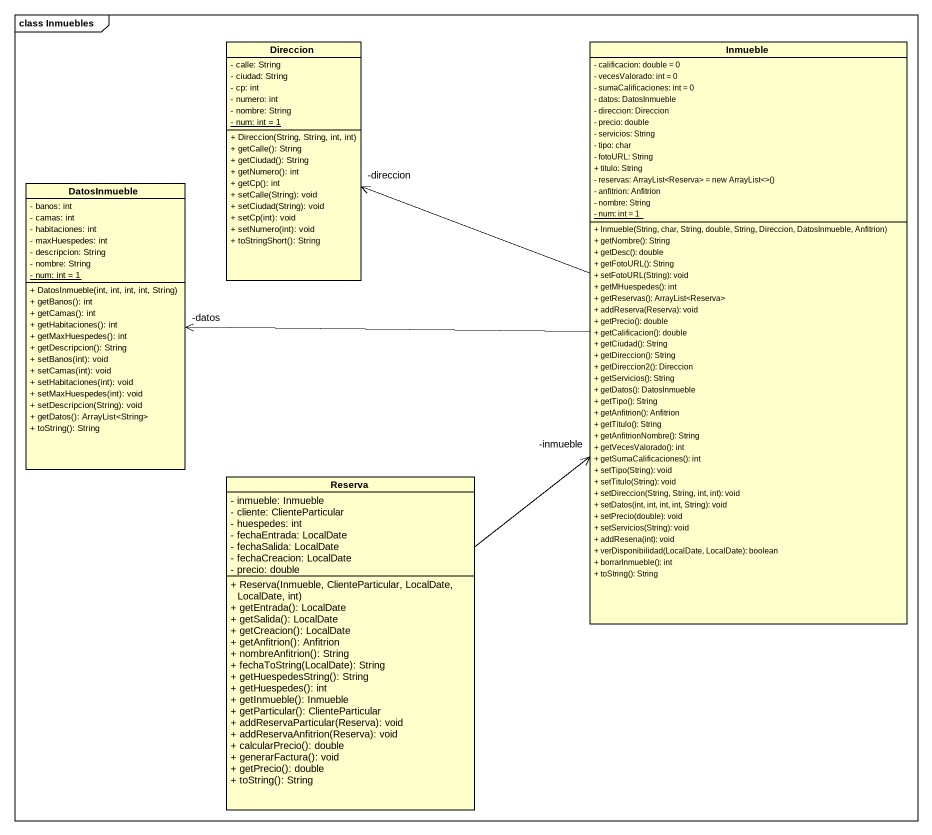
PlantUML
@startuml
mainframe class Inmuebles
hide circle
hide empty members
skinparam classAttributeIconSize 0
class Direccion {
  - calle: String
  - ciudad: String
  - cp: int
  - numero: int
  - nombre: String
  {static} - num: int = 1
  + Direccion(String, String, int, int)
  + getCalle(): String
  + getCiudad(): String
  + getNumero(): int
  + getCp(): int
  + setCalle(String): void
  + setCiudad(String): void
  + setCp(int): void
  + setNumero(int): void
  + toStringShort(): String
}
class Inmueble {
  - calificacion: double = 0
  - vecesValorado: int = 0
  - sumaCalificaciones: int = 0
  - datos: DatosInmueble
  - direccion: Direccion
  - precio: double
  - servicios: String
  - tipo: char
  - fotoURL: String
  + titulo: String
  {field} - reservas: ArrayList<Reserva> = new ArrayList<>()
  - anfitrion: Anfitrion
  - nombre: String
  {static} - num: int = 1
  + Inmueble(String, char, String, double, String, Direccion, DatosInmueble, Anfitrion)
  + getNombre(): String
  + getDesc(): double
  + getFotoURL(): String
  + setFotoURL(String): void
  + getMHuespedes(): int
  + getReservas(): ArrayList<Reserva>
  + addReserva(Reserva): void
  + getPrecio(): double
  + getCalificacion(): double
  + getCiudad(): String
  + getDireccion(): String
  + getDireccion2(): Direccion
  + getServicios(): String
  + getDatos(): DatosInmueble
  + getTipo(): String
  + getAnfitrion(): Anfitrion
  + getTitulo(): String
  + getAnfitrionNombre(): String
  + getVecesValorado(): int
  + getSumaCalificaciones(): int
  + setTipo(String): void
  + setTitulo(String): void
  + setDireccion(String, String, int, int): void
  + setDatos(int, int, int, int, String): void
  + setPrecio(double): void
  + setServicios(String): void
  + addResena(int): void
  + verDisponibilidad(LocalDate, LocalDate): boolean
  + borrarInmueble(): int
  + toString(): String
}
class DatosInmueble {
  - banos: int
  - camas: int
  - habitaciones: int
  - maxHuespedes: int
  - descripcion: String
  - nombre: String
  {static} - num: int = 1
  + DatosInmueble(int, int, int, int, String)
  + getBanos(): int
  + getCamas(): int
  + getHabitaciones(): int
  + getMaxHuespedes(): int
  + getDescripcion(): String
  + setBanos(int): void
  + setCamas(int): void
  + setHabitaciones(int): void
  + setMaxHuespedes(int): void
  + setDescripcion(String): void
  + getDatos(): ArrayList<String>
  + toString(): String
}
class Reserva {
  - inmueble: Inmueble
  - cliente: ClienteParticular
  - huespedes: int
  - fechaEntrada: LocalDate
  - fechaSalida: LocalDate
  - fechaCreacion: LocalDate
  - precio: double
  + Reserva(Inmueble, ClienteParticular, LocalDate, LocalDate, int)
  + getEntrada(): LocalDate
  + getSalida(): LocalDate
  + getCreacion(): LocalDate
  + getAnfitrion(): Anfitrion
  + nombreAnfitrion(): String
  + fechaToString(LocalDate): String
  + getHuespedesString(): String
  + getHuespedes(): int
  + getInmueble(): Inmueble
  + getParticular(): ClienteParticular
  + addReservaParticular(Reserva): void
  + addReservaAnfitrion(Reserva): void
  + calcularPrecio(): double
  + generarFactura(): void
  + getPrecio(): double
  + toString(): String
}
Inmueble -left-> "-direccion" Direccion
Inmueble -left-> "-datos" DatosInmueble
Reserva -up-> "-inmueble" Inmueble
@enduml
